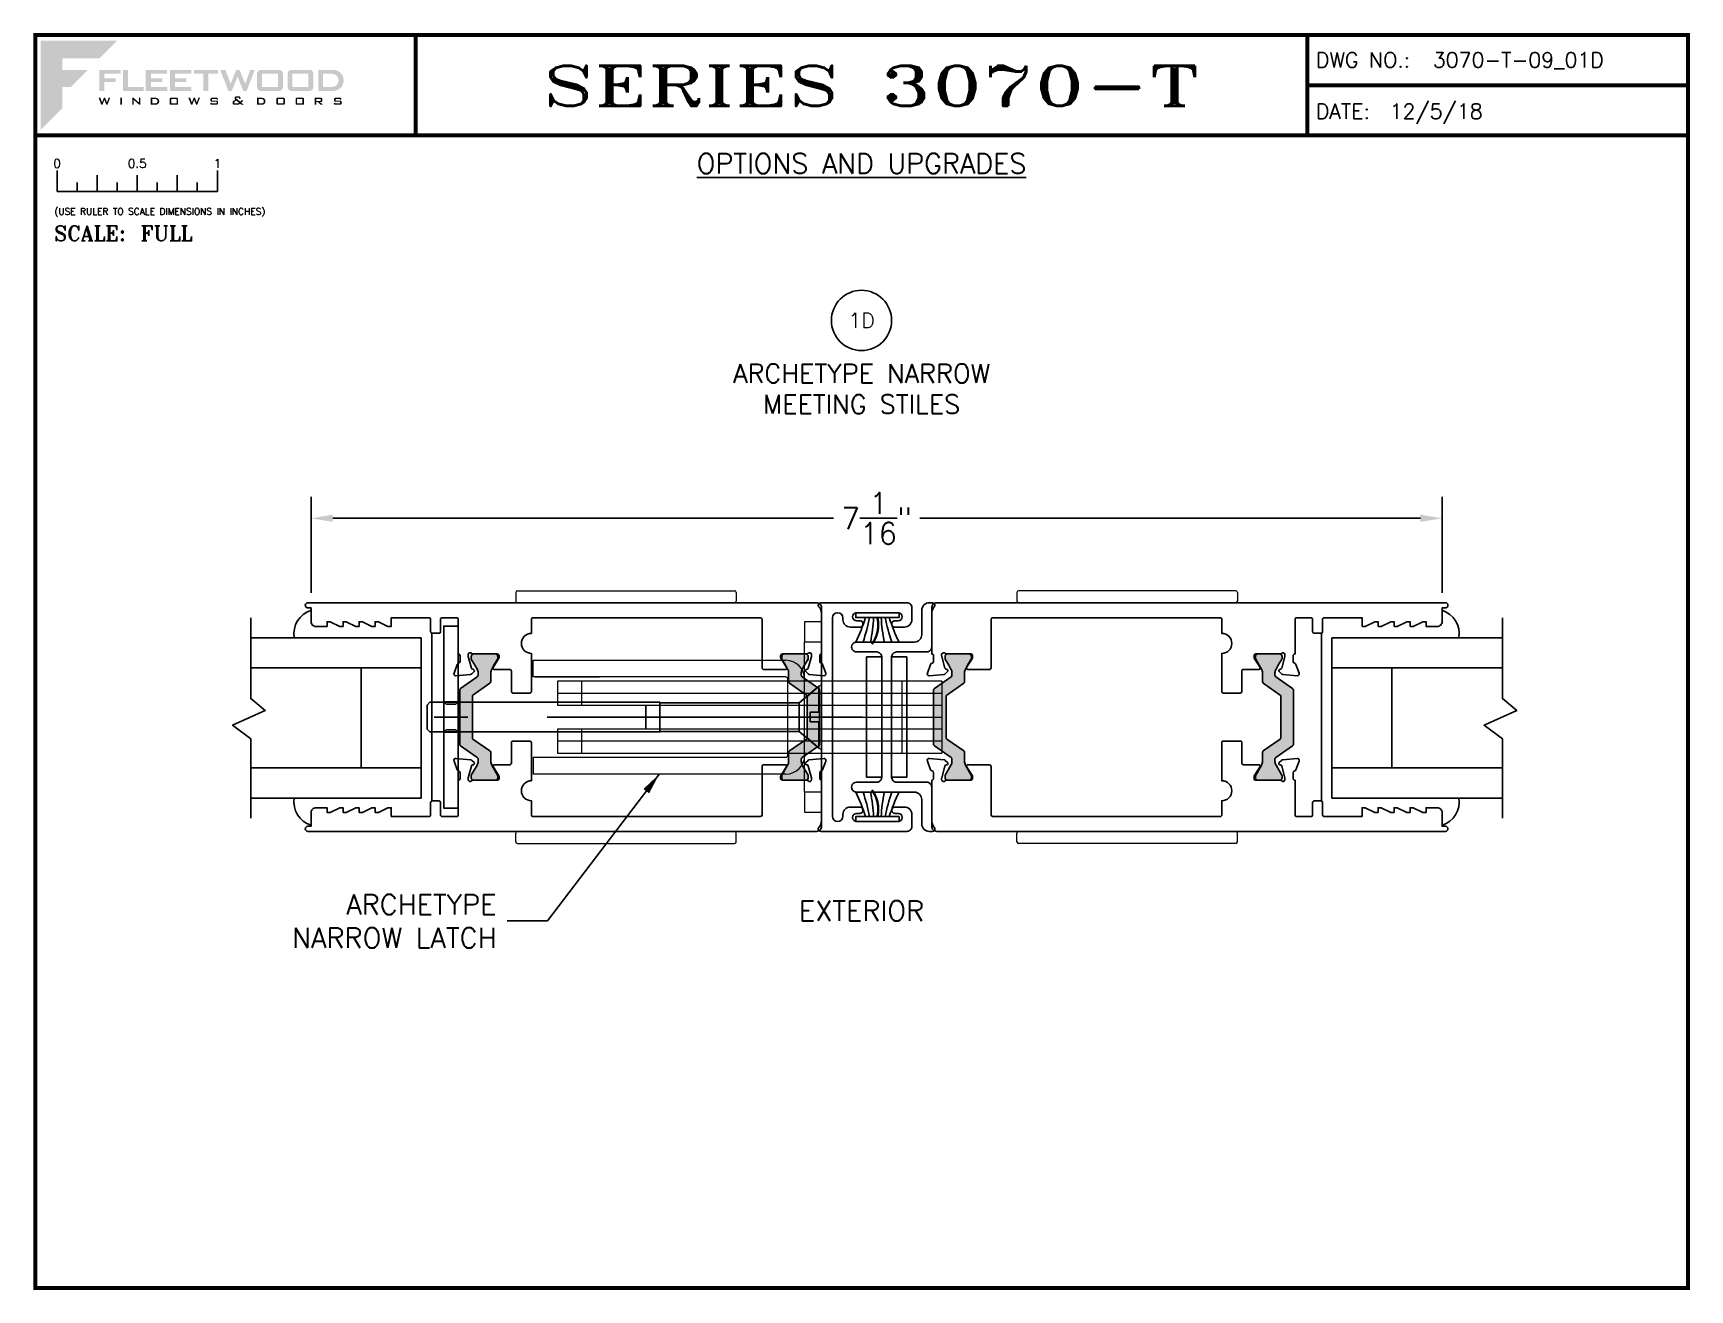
# Paper-space layout 'DETAIL 1D' of a CAD drawing. Extents: x 0.1 to 10.5, y 0.1 to 7.9.
# The model-space entities are those that its viewports show. They can reach past a viewport. Long polylines and large blocks are cut down to what shows.
import ezdxf
from ezdxf.enums import TextEntityAlignment as Align

# ---------------------------------------------------------------- set-up
doc = ezdxf.new("R2010")
doc.units = 0
doc.header["$LTSCALE"] = 0.25
doc.header["$MEASUREMENT"] = 0
doc.layers.get('0').update_dxf_attribs({"linetype": 'CONTINUOUS'})
doc.layers.get('DEFPOINTS').update_dxf_attribs({"color": 1, "linetype": 'CONTINUOUS'})
for name, color, linetype in [('DIM', 7, 'CONTINUOUS'), ('GLASS-VINYL', 7, 'CONTINUOUS'), ('Hardware', 7, 'CONTINUOUS'), ('SEAL', 7, 'CONTINUOUS'), ('TEXT', 7, 'CONTINUOUS'), ('TITLE-BLOCK', 7, 'CONTINUOUS'), ('TRACK', 7, 'CONTINUOUS'), ('VENT', 5, 'CONTINUOUS')]:
    doc.layers.add(name, color=color, linetype=linetype)
doc.layers.add('VP', color=40, linetype='CONTINUOUS', plot=False)
doc.layers.get('VP').off()
doc.styles.add('ROMANS', font='romans')
doc.styles.add('ROMANT', font='romant')
doc.styles.add('SIMPLEX-094', font='simplex.shx', dxfattribs={"height": 0.094})
doc.styles.get("Standard").update_dxf_attribs({"font": 'simplex.shx'})
doc.dimstyles.new('FULL SCALE', dxfattribs={"dimscale": 0.75, "dimtxt": 0.18, "dimasz": 0.18, "dimexe": 0.18, "dimexo": 0.125, "dimgap": 0.09, "dimtad": 0, "dimtih": 1, "dimtoh": 1, "dimdec": 4, "dimzin": 0, "dimdsep": 46, "dimlunit": 4, "dimtxsty": 'Standard', "dimcen": 0.09, "dimadec": 0, "dimazin": 0, "dimtfac": 1, "dimtdec": 4, "dimtofl": 0, "dimtmove": 0, "dimatfit": 3, "dimfxl": 0, "dimtolj": 1, "dimtzin": 0, "dimarcsym": 0})
doc.dimstyles.new('THREE-QUARTER SCALE', dxfattribs={"dimscale": 0.75, "dimtxt": 0.18, "dimasz": 0.18, "dimexe": 0.18, "dimexo": 0.125, "dimgap": 0.09, "dimtad": 0, "dimtih": 1, "dimtoh": 1, "dimdec": 4, "dimlfac": 1.333, "dimzin": 0, "dimdsep": 46, "dimlunit": 5, "dimtxsty": 'Standard', "dimcen": 0.09, "dimadec": 0, "dimazin": 0, "dimtfac": 1, "dimtdec": 4, "dimtofl": 0, "dimtmove": 0, "dimatfit": 3, "dimfxl": 0, "dimtolj": 1, "dimtzin": 0, "dimarcsym": 0})

# ---------------------------------------------------------------- blocks, each defined once
blk = doc.blocks.new('*D65')
at = {"layer": 'DEFPOINTS', "color": 0}
for p in [(8.936, 4.893), (1.879, 4.334), (8.936, 4.334)]:
    blk.add_point(p, dxfattribs=at)
at = {"layer": 'TRACK', "color": 0, "lineweight": -2}
for p, q in [((1.879, 4.428), (1.879, 5.028)), ((8.936, 4.428), (8.936, 5.028)), ((2.014, 4.893), (5.138, 4.893)), ((8.801, 4.893), (5.678, 4.893))]:
    blk.add_line(p, q, dxfattribs=at)
at = {"layer": 'TRACK', "color": 0}
for points in [[(2.014, 4.916), (2.014, 4.871), (1.879, 4.893)], [(8.801, 4.916), (8.801, 4.871), (8.936, 4.893)]]:
    blk.add_solid(points, dxfattribs=at)
at = {"layer": 'TRACK', "color": 0, "insert": (5.408, 4.893), "char_height": 0.135, "attachment_point": 5}
blk.add_mtext('\\A1;7{\\H1.000000x;\\S1/16;}"', dxfattribs=at)
blk = doc.blocks.new('Fleetwood_Logo_6-10-15')
h = blk.add_hatch(color=154)
h.dxf.hatch_style = 1
h.paths.add_polyline_path([(0.2526, -0.0017), (0.0019, -0.0017), (0.0019, -0.2942), (0.0725, -0.2236), (0.0725, -0.1535), (0.1007, -0.1535), (0.1567, -0.0976), (0.0725, -0.0976), (0.0725, -0.0596), (0.1946, -0.0596)])
h = blk.add_hatch(color=251)
h.dxf.hatch_style = 1
h.paths.add_polyline_path([(0.2487, -0.1256), (0.2112, -0.1256), (0.2112, -0.1102), (0.2647, -0.1102), (0.2647, -0.0976), (0.1946, -0.0976), (0.1946, -0.1667), (0.2112, -0.1667), (0.2112, -0.1377), (0.2487, -0.1377)])
h = blk.add_hatch(color=251)
h.dxf.hatch_style = 1
h.paths.add_polyline_path([(0.2886, -0.0976), (0.272, -0.0976), (0.272, -0.1667), (0.3401, -0.1667), (0.3401, -0.1535), (0.2886, -0.1535)])
h = blk.add_hatch(color=251)
h.dxf.hatch_style = 1
h.paths.add_polyline_path([(0.4175, -0.0976), (0.3474, -0.0976), (0.3474, -0.1667), (0.4185, -0.1667), (0.4185, -0.1534), (0.364, -0.1534), (0.364, -0.1377), (0.4015, -0.1377), (0.4015, -0.1256), (0.364, -0.1256), (0.364, -0.1102), (0.4175, -0.1102)])
h = blk.add_hatch(color=251)
h.dxf.hatch_style = 1
h.paths.add_polyline_path([(0.4965, -0.0976), (0.4264, -0.0976), (0.4264, -0.1667), (0.4975, -0.1667), (0.4975, -0.1534), (0.443, -0.1534), (0.443, -0.1377), (0.4804, -0.1377), (0.4804, -0.1256), (0.443, -0.1256), (0.443, -0.1102), (0.4965, -0.1102)])
h = blk.add_hatch(color=251)
h.dxf.hatch_style = 1
h.paths.add_polyline_path([(0.5842, -0.0976), (0.5054, -0.0976), (0.5054, -0.1102), (0.5365, -0.1102), (0.5365, -0.1667), (0.5531, -0.1667), (0.5531, -0.1102), (0.5842, -0.1102)])
h = blk.add_hatch(color=251)
h.dxf.hatch_style = 1
h.paths.add_polyline_path([(0.6089, -0.0976), (0.5921, -0.0976), (0.6188, -0.1667), (0.63, -0.1667), (0.6489, -0.1192), (0.6679, -0.1667), (0.6789, -0.1667), (0.7056, -0.0976), (0.6908, -0.0976), (0.6742, -0.1433), (0.6558, -0.0976), (0.6446, -0.0976), (0.6261, -0.1433)])
h = blk.add_hatch(color=251)
h.dxf.hatch_style = 1
h.paths.add_polyline_path([(0.7853, -0.0976), (0.726, -0.0976, 0.414214), (0.7133, -0.1102), (0.7133, -0.154, 0.414214), (0.726, -0.1667), (0.7853, -0.1667, 0.414214), (0.798, -0.154), (0.798, -0.1102, 0.414214)])
h.paths.add_polyline_path([(0.7819, -0.1102), (0.7819, -0.154), (0.7294, -0.154), (0.7294, -0.1102)], flags=16)
h = blk.add_hatch(color=251)
h.dxf.hatch_style = 1
h.paths.add_polyline_path([(0.8856, -0.0976), (0.8262, -0.0976, 0.414214), (0.8136, -0.1102), (0.8136, -0.154, 0.414214), (0.8262, -0.1667), (0.8856, -0.1667, 0.414214), (0.8982, -0.154), (0.8982, -0.1102, 0.414214)])
h.paths.add_polyline_path([(0.8822, -0.1102), (0.8822, -0.154), (0.8296, -0.154), (0.8296, -0.1102)], flags=16)
h = blk.add_hatch(color=251)
h.dxf.hatch_style = 1
h.paths.add_polyline_path([(0.9632, -0.0976), (0.914, -0.0976), (0.914, -0.1667), (0.9632, -0.1667, 1)])
h.paths.add_polyline_path([(0.9301, -0.1102), (0.9593, -0.1102, -1), (0.9593, -0.154), (0.9301, -0.154)], flags=16)
h = blk.add_hatch(color=7)
h.dxf.hatch_style = 1
h.paths.add_polyline_path([(0.2301, -0.1891), (0.2251, -0.1891), (0.2196, -0.2043), (0.2134, -0.1891), (0.2097, -0.1891), (0.2035, -0.2043), (0.1978, -0.1891), (0.1922, -0.1891), (0.2011, -0.2121), (0.2048, -0.2121), (0.2112, -0.1963), (0.2175, -0.2121), (0.2212, -0.2121)])
h = blk.add_hatch(color=7)
h.dxf.hatch_style = 1
h.paths.add_polyline_path([(0.2691, -0.1891), (0.2637, -0.1891), (0.2637, -0.2118), (0.2637, -0.2121), (0.2691, -0.2121)])
h = blk.add_hatch(color=7)
h.dxf.hatch_style = 1
h.paths.add_polyline_path([(0.3077, -0.1964), (0.3259, -0.2121), (0.3298, -0.2121), (0.3298, -0.1891), (0.325, -0.1891), (0.325, -0.2047), (0.3067, -0.1891), (0.3029, -0.1891), (0.3029, -0.2121), (0.3077, -0.2121)])
h = blk.add_hatch(color=7)
h.dxf.hatch_style = 1
h.paths.add_polyline_path([(0.3801, -0.1891), (0.3637, -0.1891), (0.3637, -0.2121), (0.3801, -0.2121, 1)])
h.paths.add_polyline_path([(0.3691, -0.2079), (0.3691, -0.1933), (0.3788, -0.1933, -1), (0.3788, -0.2079)], flags=16)
h = blk.add_hatch(color=7)
h.dxf.hatch_style = 1
h.paths.add_polyline_path([(0.4537, -0.2079), (0.4537, -0.1933, 0.414214), (0.4495, -0.1891), (0.4297, -0.1891, 0.414214), (0.4255, -0.1933), (0.4255, -0.2079, 0.414214), (0.4297, -0.2121), (0.4495, -0.2121, 0.414214)])
h.paths.add_polyline_path([(0.4308, -0.2079), (0.4308, -0.1933), (0.4484, -0.1933), (0.4484, -0.2079)], flags=16)
h = blk.add_hatch(color=7)
h.dxf.hatch_style = 1
h.paths.add_polyline_path([(0.5253, -0.1891), (0.5203, -0.1891), (0.5148, -0.2043), (0.5087, -0.1891), (0.5049, -0.1891), (0.4988, -0.2043), (0.493, -0.1891), (0.4874, -0.1891), (0.4963, -0.2121), (0.5001, -0.2121), (0.5064, -0.1963), (0.5127, -0.2121), (0.5164, -0.2121)])
h = blk.add_hatch(color=7)
h.dxf.hatch_style = 1
h.paths.add_polyline_path([(0.5801, -0.1891), (0.5643, -0.1891, 0.414214), (0.56, -0.1933), (0.56, -0.1981, 0.414214), (0.5643, -0.2024), (0.58, -0.2024), (0.58, -0.2078), (0.5637, -0.2078), (0.5637, -0.2052), (0.5591, -0.2062), (0.5591, -0.2078, 0.414214), (0.5634, -0.2121), (0.5805, -0.2121, 0.414214), (0.5848, -0.2078), (0.5848, -0.2024, 0.414214), (0.5805, -0.1982), (0.5648, -0.1982), (0.5648, -0.193), (0.5798, -0.193), (0.5798, -0.1958), (0.5843, -0.1948), (0.5843, -0.1933, 0.414214)])
h = blk.add_hatch(color=7)
h.dxf.hatch_style = 1
h.paths.add_polyline_path([(0.645, -0.1913, -0.222262), (0.6447, -0.1906), (0.6447, -0.1892), (0.6535, -0.1892), (0.6535, -0.193), (0.6587, -0.1918), (0.6587, -0.189, 0.414214), (0.6544, -0.1847), (0.6437, -0.1847, 0.414214), (0.6394, -0.189), (0.6394, -0.1922, 0.222262), (0.6407, -0.1948), (0.6415, -0.1955), (0.6345, -0.1998, 0.260684), (0.6329, -0.2027), (0.6329, -0.2078, 0.414214), (0.6372, -0.2121), (0.6514, -0.2121, 0.17577), (0.6536, -0.2113), (0.657, -0.2085), (0.6614, -0.2121), (0.6699, -0.2121), (0.6613, -0.2049), (0.6676, -0.1997), (0.6637, -0.1964), (0.6574, -0.2017)])
h.paths.add_polyline_path([(0.6532, -0.2052), (0.6509, -0.2072, -0.17577), (0.6502, -0.2074), (0.6382, -0.2074), (0.6382, -0.2033, -0.260684), (0.6387, -0.2025), (0.6451, -0.1985)], flags=16)
h = blk.add_hatch(color=7)
h.dxf.hatch_style = 1
h.paths.add_polyline_path([(0.7294, -0.1891), (0.713, -0.1891), (0.713, -0.2121), (0.7294, -0.2121, 1)])
h.paths.add_polyline_path([(0.7184, -0.2079), (0.7184, -0.1933), (0.7281, -0.1933, -1), (0.7281, -0.2079)], flags=16)
h = blk.add_hatch(color=7)
h.dxf.hatch_style = 1
h.paths.add_polyline_path([(0.8045, -0.2079), (0.8045, -0.1933, 0.414214), (0.8003, -0.1891), (0.7805, -0.1891, 0.414214), (0.7763, -0.1933), (0.7763, -0.2079, 0.414214), (0.7805, -0.2121), (0.8003, -0.2121, 0.414214)])
h.paths.add_polyline_path([(0.7816, -0.2079), (0.7816, -0.1933), (0.7992, -0.1933), (0.7992, -0.2079)], flags=16)
h = blk.add_hatch(color=7)
h.dxf.hatch_style = 1
h.paths.add_polyline_path([(0.8678, -0.2079), (0.8678, -0.1933, 0.414214), (0.8636, -0.1891), (0.8438, -0.1891, 0.414214), (0.8396, -0.1933), (0.8396, -0.2079, 0.414214), (0.8438, -0.2121), (0.8636, -0.2121, 0.414214)])
h.paths.add_polyline_path([(0.8449, -0.2079), (0.8449, -0.1933), (0.8624, -0.1933), (0.8624, -0.2079)], flags=16)
h = blk.add_hatch(color=7)
h.dxf.hatch_style = 1
h.paths.add_polyline_path([(0.9277, -0.1993), (0.9277, -0.1933, 0.414214), (0.9235, -0.1891), (0.9028, -0.1891), (0.9028, -0.2121), (0.9082, -0.2121), (0.9082, -0.2035), (0.9131, -0.2035), (0.9224, -0.2121), (0.9303, -0.2121), (0.9197, -0.2035), (0.9235, -0.2035, 0.414214)])
h.paths.add_polyline_path([(0.9082, -0.1993), (0.9082, -0.1933), (0.9214, -0.1933, -0.414214), (0.9224, -0.1943), (0.9224, -0.1983, -0.414214), (0.9214, -0.1993)], flags=16)
h = blk.add_hatch(color=7)
h.dxf.hatch_style = 1
h.paths.add_polyline_path([(0.9867, -0.1982), (0.971, -0.1982), (0.971, -0.193), (0.9859, -0.193), (0.9859, -0.1958), (0.9905, -0.1948), (0.9905, -0.1933, 0.414214), (0.9863, -0.1891), (0.9705, -0.1891, 0.414214), (0.9662, -0.1933), (0.9662, -0.1981, 0.414214), (0.9705, -0.2024), (0.9862, -0.2024), (0.9862, -0.2078), (0.9699, -0.2078), (0.9699, -0.2052), (0.9653, -0.2062), (0.9653, -0.2078, 0.414214), (0.9696, -0.2121), (0.9867, -0.2121, 0.414214), (0.991, -0.2078), (0.991, -0.2024, 0.414214)])
blk = doc.blocks.new('A-SIZE_L')
for p, q in [((8.095, 7.907), (8.095, 7.282)), ((8.095, 7.594), (10.47, 7.594)), ((0.157, 7.282), (10.47, 7.282))]:
    blk.add_line(p, q)
at = {"const_width": 0.025}
for points in [[(0.157, 7.907), (10.47, 7.907), (10.47, 0.093), (0.157, 0.093), (0.157, 7.907)], [(2.532, 7.907), (2.532, 7.282)], [(8.095, 7.907), (8.095, 7.282)], [(8.095, 7.594), (10.47, 7.594)], [(0.157, 7.282), (10.47, 7.282)]]:
    blk.add_lwpolyline(points, dxfattribs=at)
at = {"xscale": 1.898091133004928, "yscale": 1.898091133004928, "zscale": 1.898091133004928}
blk.add_blockref('Fleetwood_Logo_6-10-15', (0.188, 7.875), dxfattribs=at)
for s, style, p in [('DWG NO.:', 'SIMPLEX-094', (8.149, 7.705)), ('DATE:', 'SIMPLEX-094', (8.148, 7.385)), ('SCALE:', 'ROMANT', (0.276, 6.623))]:
    blk.add_text(s, height=0.094, dxfattribs=dict(style=style)).set_placement(p)
for tag, p, style in [('DWG_NO', (8.878, 7.705), 'SIMPLEX-094'), ('DATE', (8.609, 7.385), 'SIMPLEX-094'), ('SCALE', (0.814, 6.623), 'ROMANT')]:
    blk.add_attdef(tag, p, '', height=0.094, dxfattribs=dict(style=style))
for tag, height, style, width, p, p2 in [('DWG_NO', 0.094, 'SIMPLEX-094', 2.60233, (8.876, 7.704), (10.367, 7.704)), ('PRODUCT', 0.25, 'ROMANT', 2.260212, (3.282, 7.465), (7.345, 7.465))]:
    blk.add_attdef(tag, text='', height=height, dxfattribs=dict(style=style, width=width)).set_placement(p, p2, align=Align.FIT)
blk = doc.blocks.new('sectball')
blk.add_circle((0, 0), 0.125)
blk.add_attdef('NO', text='', height=0.062).set_placement((0, 0), align=Align.MIDDLE_CENTER)
for tag, p in [('LINE1', (0, -0.2588)), ('LINE2', (0, -0.3864)), ('LINE3', (0, -0.5214))]:
    blk.add_attdef(tag, text='', height=0.078).set_placement(p, align=Align.CENTER)
blk = doc.blocks.new('Full')
for p, q in [((0.137, -0.219), (0.137, -0.35)), ((0.262, -0.294), (0.262, -0.35)), ((0.387, -0.249), (0.387, -0.35)), ((0.512, -0.294), (0.512, -0.35)), ((0.637, -0.249), (0.637, -0.35)), ((0.762, -0.294), (0.762, -0.35)), ((0.887, -0.249), (0.887, -0.35)), ((1.012, -0.294), (1.012, -0.35)), ((1.137, -0.219), (1.137, -0.35)), ((0.137, -0.35), (1.137, -0.35))]:
    blk.add_line(p, q)
for s, p in [('0', (0.137, -0.219)), ('0.5', (0.637, -0.219)), ('1', (1.137, -0.219))]:
    blk.add_text(s, height=0.055).set_placement(p, align=Align.BOTTOM_CENTER)
at = {"style": 'ROMANS'}
blk.add_text('(USE RULER TO SCALE DIMENSIONS IN INCHES)', height=0.04115, dxfattribs=at).set_placement((0.12, -0.495))
blk = doc.blocks.new('*U109')
for centre, radius, start, end in [((-0.303, 1.135), 1.112, 287.4409, 295.9325), ((-0.19, 1.188), 1.16, 280.9256, 288.7507), ((-0.031, 1.124), 1.102, 273.1709, 281.1969), ((-0.031, -1.124), 1.102, 78.8031, 86.8291), ((-0.19, -1.188), 1.16, 71.2493, 79.0744), ((-0.303, -1.135), 1.112, 64.0675, 72.5591)]:
    blk.add_arc(centre, radius, start, end)
at = {"layer": 'SEAL'}
blk.add_lwpolyline([(0, -0.135), (0, 0.135), (0.03, 0.135), (0.03, -0.135)], close=True, dxfattribs=at)
at = {"layer": 'SEAL', "const_width": 0.015}
blk.add_lwpolyline([(0.03, 0, 0.219791), (0.196, 0.034)], format="xyb", dxfattribs=at)
at = {"flags": 9}
for tag, p in [('MANUFACTURER_PART_#', (0, -0.199)), ('FLEETWOOD_PART_#', (-0.001, -0.249))]:
    blk.add_attdef(tag, p, '', height=0.0312, dxfattribs=at)
blk = doc.blocks.new('Yoke Strike Plate')
for points in [[(-0.094, -0.375), (-0.094, 0.375), (0, 0.375), (0, -0.375)], [(0.062, -0.375), (0.062, 0.375), (0.156, 0.375), (0.156, -0.375)]]:
    blk.add_lwpolyline(points, close=True)
blk = doc.blocks.new('3070CR-Archetype-Narrow-Latch_Meeting-Stiles')
h = blk.add_hatch(color=7)
h.dxf.hatch_style = 1
h.paths.add_polyline_path([(-2.601, 0.17, -0.244698), (-2.596, 0.179), (-2.492, 0.252, 0.244698), (-2.486, 0.262), (-2.486, 0.276, 0.131652), (-2.493, 0.299), (-2.506, 0.323), (-2.529, 0.362, -0.131652), (-2.53, 0.366), (-2.53, 0.378, -0.414214), (-2.514, 0.394), (-2.38, 0.394, -0.414214), (-2.364, 0.378), (-2.364, 0.366, -0.131652), (-2.366, 0.362), (-2.388, 0.323), (-2.401, 0.299, 0.131652), (-2.408, 0.276), (-2.408, 0.221, -0.244698), (-2.413, 0.211), (-2.519, 0.137, 0.244698), (-2.522, 0.131), (-2.522, -0.131, 0.244698), (-2.519, -0.137), (-2.413, -0.211, -0.244698), (-2.408, -0.221), (-2.408, -0.276, 0.131652), (-2.401, -0.299), (-2.366, -0.362, -0.131652), (-2.364, -0.366), (-2.364, -0.378, -0.414214), (-2.38, -0.394), (-2.514, -0.394, -0.414214), (-2.53, -0.378), (-2.53, -0.366, -0.131652), (-2.529, -0.362), (-2.493, -0.299, 0.131652), (-2.486, -0.276), (-2.486, -0.262, 0.13774), (-2.488, -0.256, 0.103471), (-2.492, -0.252), (-2.596, -0.179, -0.244698), (-2.601, -0.17)])
h = blk.add_hatch(color=7)
h.dxf.hatch_style = 1
h.paths.add_polyline_path([(-0.434, 0.131, 0.244698), (-0.438, 0.137), (-0.544, 0.211, -0.244698), (-0.549, 0.221), (-0.549, 0.276, 0.131652), (-0.555, 0.299), (-0.568, 0.323), (-0.591, 0.362, -0.131652), (-0.592, 0.366), (-0.592, 0.378, -0.414214), (-0.576, 0.394), (-0.442, 0.394, -0.414214), (-0.427, 0.378), (-0.427, 0.366, -0.131652), (-0.428, 0.362), (-0.45, 0.323), (-0.464, 0.299, 0.131652), (-0.47, 0.276), (-0.47, 0.262, 0.244698), (-0.465, 0.252), (-0.361, 0.179, -0.244698), (-0.356, 0.17), (-0.356, -0.17, -0.244698), (-0.361, -0.179), (-0.465, -0.252, 0.103471), (-0.468, -0.256, 0.13774), (-0.47, -0.262), (-0.47, -0.276, 0.131652), (-0.464, -0.299), (-0.428, -0.362, -0.131652), (-0.427, -0.366), (-0.427, -0.378, -0.414214), (-0.442, -0.394), (-0.576, -0.394, -0.414214), (-0.592, -0.378), (-0.592, -0.366, -0.137872), (-0.591, -0.361), (-0.591, -0.361), (-0.555, -0.299, 0.131652), (-0.549, -0.276), (-0.549, -0.221, -0.244698), (-0.544, -0.211), (-0.438, -0.137, 0.244698), (-0.434, -0.131)])
h = blk.add_hatch(color=7)
h.dxf.hatch_style = 1
h.paths.add_polyline_path([(0.434, 0.131, -0.244698), (0.438, 0.137), (0.544, 0.211, 0.244698), (0.549, 0.221), (0.549, 0.276, -0.131652), (0.555, 0.299), (0.568, 0.323), (0.591, 0.362, 0.131652), (0.592, 0.366), (0.592, 0.378, 0.414214), (0.576, 0.394), (0.442, 0.394, 0.414214), (0.427, 0.378), (0.427, 0.366, 0.131652), (0.428, 0.362), (0.45, 0.323), (0.464, 0.299, -0.131652), (0.47, 0.276), (0.47, 0.262, -0.244698), (0.465, 0.252), (0.361, 0.179, 0.244698), (0.356, 0.17), (0.356, -0.17, 0.244698), (0.361, -0.179), (0.465, -0.252, -0.103471), (0.468, -0.256, -0.13774), (0.47, -0.262), (0.47, -0.276, -0.131652), (0.464, -0.299), (0.428, -0.362, 0.131652), (0.427, -0.366), (0.427, -0.378, 0.414214), (0.442, -0.394), (0.576, -0.394, 0.414214), (0.592, -0.378), (0.592, -0.366, 0.137872), (0.591, -0.361), (0.591, -0.361), (0.555, -0.299, -0.131652), (0.549, -0.276), (0.549, -0.221, 0.244698), (0.544, -0.211), (0.438, -0.137, -0.244698), (0.434, -0.131)])
h = blk.add_hatch(color=7)
h.dxf.hatch_style = 1
h.paths.add_polyline_path([(2.601, 0.17, 0.244698), (2.596, 0.179), (2.492, 0.252, -0.244698), (2.486, 0.262), (2.486, 0.276, -0.131652), (2.493, 0.299), (2.506, 0.323), (2.529, 0.362, 0.131652), (2.53, 0.366), (2.53, 0.378, 0.414214), (2.514, 0.394), (2.38, 0.394, 0.414214), (2.364, 0.378), (2.364, 0.366, 0.131652), (2.366, 0.362), (2.388, 0.323), (2.401, 0.299, -0.131652), (2.408, 0.276), (2.408, 0.221, 0.244698), (2.413, 0.211), (2.519, 0.137, -0.244698), (2.522, 0.131), (2.522, -0.131, -0.244698), (2.519, -0.137), (2.413, -0.211, 0.244698), (2.408, -0.221), (2.408, -0.276, -0.131652), (2.401, -0.299), (2.366, -0.362, 0.131652), (2.364, -0.366), (2.364, -0.378, 0.414214), (2.38, -0.394), (2.514, -0.394, 0.414214), (2.53, -0.378), (2.53, -0.366, 0.131652), (2.529, -0.362), (2.493, -0.299, -0.131652), (2.486, -0.276), (2.486, -0.262, -0.13774), (2.488, -0.256, -0.103471), (2.492, -0.252), (2.596, -0.179, 0.244698), (2.601, -0.17)])
at = {"color": 7, "linetype": 'Continuous', "lineweight": 15}
for p, q in [((-2.251, 0.778), (-2.251, 0.723)), ((-2.241, 0.788), (-2.126, 0.788)), ((-2.126, 0.788), (-1.001, 0.788)), ((-1.001, 0.788), (-0.886, 0.788)), ((-0.876, 0.778), (-0.876, 0.723)), ((0.876, 0.778), (0.876, 0.723)), ((1.001, 0.788), (0.886, 0.788)), ((2.126, 0.788), (1.001, 0.788)), ((2.241, 0.788), (2.126, 0.788)), ((2.251, 0.778), (2.251, 0.723)), ((-0.344, 0.594), (-0.449, 0.594)), ((-0.449, 0.594), (-0.449, 0.469)), ((-0.344, 0.469), (-0.344, 0.594)), ((-0.449, 0.469), (-0.344, 0.469)), ((-0.449, -0.469), (-0.449, 0.469)), ((-0.344, -0.469), (-0.344, 0.469)), ((-2.144, 0.25), (-2.144, 0.355)), ((-2.144, 0.355), (-0.567, 0.355)), ((-0.567, 0.25), (-2.144, 0.25)), ((-2.13, 0.25), (-1.73, 0.25)), ((-1.992, 0.225), (-1.992, 0.075)), ((0.408, 0.225), (-1.992, 0.225)), ((-1.842, 0.225), (-1.842, 0.075)), ((-0.554, -0.237), (-0.554, 0.236)), ((0.159, -0.225), (0.159, 0.225)), ((0.408, 0.225), (0.408, -0.225)), ((-1.992, 0.15), (0.408, 0.15)), ((-1.992, 0.075), (0.408, 0.075)), ((-1.992, -0.075), (-1.992, -0.225)), ((0.408, -0.075), (-1.992, -0.075)), ((-1.842, -0.075), (-1.842, -0.225)), ((-1.44, 0), (0.408, 0)), ((0.408, -0.15), (-1.992, -0.15)), ((-2.144, -0.25), (-0.567, -0.25)), ((-2.144, -0.25), (-2.144, -0.355)), ((-2.13, -0.25), (-1.73, -0.25)), ((-1.992, -0.225), (0.408, -0.225)), ((-0.567, -0.355), (-2.144, -0.355)), ((-0.344, -0.469), (-0.449, -0.469)), ((-0.449, -0.469), (-0.449, -0.594)), ((-0.344, -0.594), (-0.344, -0.469)), ((-0.449, -0.594), (-0.344, -0.594)), ((-2.251, -0.778), (-2.251, -0.723)), ((-0.876, -0.778), (-0.876, -0.723)), ((0.876, -0.778), (0.876, -0.723)), ((2.251, -0.778), (2.251, -0.723)), ((-2.241, -0.788), (-2.126, -0.788)), ((-2.126, -0.788), (-1.001, -0.788)), ((-1.001, -0.788), (-0.886, -0.788)), ((1.001, -0.788), (0.886, -0.788)), ((2.126, -0.788), (1.001, -0.788)), ((2.241, -0.788), (2.126, -0.788))]:
    blk.add_line(p, q, dxfattribs=at)
at = {"color": 7}
for p, q in [((-0.483, 0.089), (-0.361, 0.192)), ((-0.361, 0.192), (-0.361, 0.03)), ((-1.44, 0.075), (-1.44, -0.075)), ((-0.483, 0.089), (-1.352, 0.089)), ((-0.483, -0.089), (-0.483, 0.089)), ((-0.414, -0.03), (-0.414, 0.03)), ((-0.361, 0.03), (-0.414, 0.03)), ((-0.089, 0), (-2.055, 0)), ((-0.483, -0.089), (-1.352, -0.089)), ((-0.483, -0.089), (-0.361, -0.193)), ((-0.361, -0.03), (-0.414, -0.03)), ((-0.361, -0.193), (-0.361, -0.03))]:
    blk.add_line(p, q, dxfattribs=at)
at = {"color": 7, "ltscale": 0.5}
for p, q in [((-0.436, 0.125), (-0.344, 0.205)), ((-2.611, 0.095), (-2.701, 0.095)), ((-2.686, 0.08), (-2.701, 0.095)), ((-2.686, 0.08), (-2.626, 0.08)), ((-2.626, 0.08), (-2.611, 0.095)), ((-2.701, -0.095), (-2.686, -0.08)), ((-2.611, -0.095), (-2.701, -0.095)), ((-2.626, -0.08), (-2.686, -0.08)), ((-2.611, -0.095), (-2.626, -0.08)), ((-0.344, -0.206), (-0.436, -0.125))]:
    blk.add_line(p, q, dxfattribs=at)
at = {"color": 7, "ltscale": 0.3}
blk.add_line((-2.551, 0), (-2.761, 0), dxfattribs=at)
at = {"color": 5}
blk.add_lwpolyline([(-0.125, 0.651), (0.135, 0.651, -1), (0.135, 0.601), (0.115, 0.601, 1.000009), (0.115, 0.561), (0.174, 0.561, 0.414214), (0.22, 0.607), (0.22, 0.682, 0.414214), (0.189, 0.713), (-0.349, 0.713, 0.650938), (-0.36, 0.688, -0.186452), (-0.344, 0.646), (-0.344, 0), (-0.344, -0.646, -0.186452), (-0.36, -0.688, 0.650938), (-0.349, -0.713), (0.189, -0.713, 0.414214), (0.22, -0.682), (0.22, -0.607, 0.414214), (0.174, -0.561), (0.115, -0.561, 1.000009), (0.115, -0.601), (0.135, -0.601, -1), (0.135, -0.651), (-0.125, -0.651, -1), (-0.125, -0.601), (-0.105, -0.601, 1.000009), (-0.105, -0.561), (-0.164, -0.561, 0.414214), (-0.21, -0.607), (-0.21, -0.618, -1), (-0.276, -0.618), (-0.276, 0.618, -1), (-0.21, 0.618), (-0.21, 0.607, 0.414214), (-0.164, 0.561), (-0.105, 0.561, 1.000009), (-0.105, 0.601), (-0.125, 0.601, -1), (-0.125, 0.651)], format="xyb", dxfattribs=at)
blk.add_lwpolyline([(-0.125, -0.468), (0.236, -0.468, -0.414214), (0.282, -0.514), (0.282, -0.667, 0.414214), (0.328, -0.713), (0.349, -0.713, 0.650938), (0.36, -0.688, -0.186452), (0.344, -0.646), (0.344, -0.437, 0.414214), (0.313, -0.406), (0.125, -0.406, -0.414214), (0.094, -0.375), (0.094, 0.375, -0.414214), (0.125, 0.406), (0.313, 0.406, 0.414214), (0.344, 0.437), (0.344, 0.646, -0.186452), (0.36, 0.688, 0.650938), (0.349, 0.713), (0.328, 0.713, 0.414214), (0.282, 0.667), (0.282, 0.514, -0.414214), (0.236, 0.468), (-0.125, 0.468, 1.000007), (-0.125, 0.406), (0.001, 0.406, -0.414214), (0.032, 0.375), (0.032, -0.375, -0.414214), (0.001, -0.406), (-0.125, -0.406, 1.000007)], format="xyb", close=True, dxfattribs=at)
at = {"color": 7}
for points in [[(-2.611, 0.568), (-2.701, 0.568), (-2.701, -0.568), (-2.611, -0.568)], [(-2.788, -0.093), (-1.352, -0.093), (-1.352, 0.093), (-2.788, 0.093), (-2.805, 0.075), (-2.805, -0.075)]]:
    blk.add_lwpolyline(points, close=True, dxfattribs=at)
at = {"color": 7, "lineweight": 30}
for points in [[(-2.522, 0.131), (-2.522, -0.131, 0.244698), (-2.519, -0.137), (-2.413, -0.211, -0.244698), (-2.408, -0.221), (-2.408, -0.276, 0.131652), (-2.401, -0.299), (-2.366, -0.362, -0.131652), (-2.364, -0.366), (-2.364, -0.378, -0.414214), (-2.38, -0.394), (-2.514, -0.394, -0.414214), (-2.53, -0.378), (-2.53, -0.366, -0.131652), (-2.529, -0.362), (-2.493, -0.299, 0.131652), (-2.486, -0.276), (-2.486, -0.262, 0.13774), (-2.488, -0.256, 0.103471), (-2.492, -0.252), (-2.596, -0.179, -0.244698), (-2.601, -0.17), (-2.601, 0.17, -0.244698), (-2.596, 0.179), (-2.492, 0.252, 0.244698), (-2.486, 0.262), (-2.486, 0.276, 0.131652), (-2.493, 0.299), (-2.506, 0.323), (-2.529, 0.362, -0.131652), (-2.53, 0.366), (-2.53, 0.378, -0.414214), (-2.514, 0.394), (-2.38, 0.394, -0.414214), (-2.364, 0.378), (-2.364, 0.366, -0.131652), (-2.366, 0.362), (-2.388, 0.323), (-2.401, 0.299, 0.131652), (-2.408, 0.276), (-2.408, 0.221, -0.244698), (-2.413, 0.211), (-2.519, 0.137, 0.244698)], [(-0.434, 0.131), (-0.434, -0.131, -0.244698), (-0.438, -0.137), (-0.544, -0.211, 0.244698), (-0.549, -0.221), (-0.549, -0.276, -0.131652), (-0.555, -0.299), (-0.591, -0.362, 0.131652), (-0.592, -0.366), (-0.592, -0.378, 0.414214), (-0.576, -0.394), (-0.442, -0.394, 0.414214), (-0.427, -0.378), (-0.427, -0.366, 0.131652), (-0.428, -0.362), (-0.464, -0.299, -0.131652), (-0.47, -0.276), (-0.47, -0.262, -0.13774), (-0.468, -0.256, -0.103471), (-0.465, -0.252), (-0.361, -0.179, 0.244698), (-0.356, -0.17), (-0.356, 0.17, 0.244698), (-0.361, 0.179), (-0.465, 0.252, -0.244698), (-0.47, 0.262), (-0.47, 0.276, -0.131652), (-0.464, 0.299), (-0.45, 0.323), (-0.428, 0.362, 0.131652), (-0.427, 0.366), (-0.427, 0.378, 0.414214), (-0.442, 0.394), (-0.576, 0.394, 0.414214), (-0.592, 0.378), (-0.592, 0.366, 0.131652), (-0.591, 0.362), (-0.568, 0.323), (-0.555, 0.299, -0.131652), (-0.549, 0.276), (-0.549, 0.221, 0.244698), (-0.544, 0.211), (-0.438, 0.137, -0.244698)], [(0.434, 0.131), (0.434, -0.131, 0.244698), (0.438, -0.137), (0.544, -0.211, -0.244698), (0.549, -0.221), (0.549, -0.276, 0.131652), (0.555, -0.299), (0.591, -0.362, -0.131652), (0.592, -0.366), (0.592, -0.378, -0.414214), (0.576, -0.394), (0.442, -0.394, -0.414214), (0.427, -0.378), (0.427, -0.366, -0.131652), (0.428, -0.362), (0.464, -0.299, 0.131652), (0.47, -0.276), (0.47, -0.262, 0.13774), (0.468, -0.256, 0.103471), (0.465, -0.252), (0.361, -0.179, -0.244698), (0.356, -0.17), (0.356, 0.17, -0.244698), (0.361, 0.179), (0.465, 0.252, 0.244698), (0.47, 0.262), (0.47, 0.276, 0.131652), (0.464, 0.299), (0.45, 0.323), (0.428, 0.362, -0.131652), (0.427, 0.366), (0.427, 0.378, -0.414214), (0.442, 0.394), (0.576, 0.394, -0.414214), (0.592, 0.378), (0.592, 0.366, -0.131652), (0.591, 0.362), (0.568, 0.323), (0.555, 0.299, 0.131652), (0.549, 0.276), (0.549, 0.221, -0.244698), (0.544, 0.211), (0.438, 0.137, 0.244698)], [(2.522, 0.131), (2.522, -0.131, -0.244698), (2.519, -0.137), (2.413, -0.211, 0.244698), (2.408, -0.221), (2.408, -0.276, -0.131652), (2.401, -0.299), (2.366, -0.362, 0.131652), (2.364, -0.366), (2.364, -0.378, 0.414214), (2.38, -0.394), (2.514, -0.394, 0.414214), (2.53, -0.378), (2.53, -0.366, 0.131652), (2.529, -0.362), (2.493, -0.299, -0.131652), (2.486, -0.276), (2.486, -0.262, -0.13774), (2.488, -0.256, -0.103471), (2.492, -0.252), (2.596, -0.179, 0.244698), (2.601, -0.17), (2.601, 0.17, 0.244698), (2.596, 0.179), (2.492, 0.252, -0.244698), (2.486, 0.262), (2.486, 0.276, -0.131652), (2.493, 0.299), (2.506, 0.323), (2.529, 0.362, 0.131652), (2.53, 0.366), (2.53, 0.378, 0.414214), (2.514, 0.394), (2.38, 0.394, 0.414214), (2.364, 0.378), (2.364, 0.366, 0.131652), (2.366, 0.362), (2.388, 0.323), (2.401, 0.299, -0.131652), (2.408, 0.276), (2.408, 0.221, 0.244698), (2.413, 0.211), (2.519, 0.137, -0.244698)]]:
    blk.add_lwpolyline(points, format="xyb", close=True, dxfattribs=at)
at = {"color": 7, "linetype": 'Continuous', "lineweight": 15}
for centre, radius, start, end in [((-2.241, 0.778), 0.01, 90, 180), ((-0.886, 0.778), 0.01, 0, 90), ((0.886, 0.778), 0.01, 90, 180), ((2.241, 0.778), 0.01, 0, 90), ((-2.241, 0.723), 0.01, 180, 270), ((-0.886, 0.723), 0.01, 270, 0), ((0.886, 0.723), 0.01, 180, 270), ((2.241, 0.723), 0.01, 270, 0), ((-0.567, 0.236), 0.118, 360, 90), ((-0.567, 0.236), 0.0135, 360, 90), ((-0.567, -0.237), 0.119, 270, 360), ((-0.567, -0.237), 0.0135, 270, 360), ((-2.241, -0.723), 0.01, 90, 180), ((-0.886, -0.723), 0.01, 360, 90), ((0.886, -0.723), 0.01, 90, 180), ((2.241, -0.723), 0.01, 0, 90), ((-2.241, -0.778), 0.01, 180, 270), ((-0.886, -0.778), 0.01, 270, 360), ((0.886, -0.778), 0.01, 180, 270), ((2.241, -0.778), 0.01, 270, 0)]:
    blk.add_arc(centre, radius, start, end, dxfattribs=at)
at = {"layer": 'VENT'}
for points in [[(-2.653, 0.62), (-2.711, 0.62), (-2.621, 0.62, -0.414214), (-2.611, 0.61), (-2.611, 0.394, -0.414214), (-2.599, 0.382), (-2.599, 0.347, -0.359508), (-2.609, 0.336, 0.263725), (-2.617, 0.328), (-2.637, 0.274), (-2.637, 0.274, 0.548619), (-2.625, 0.258), (-2.534, 0.266, 0.176327), (-2.526, 0.27), (-2.512, 0.284, 0.57735), (-2.516, 0.297), (-2.52, 0.298, -0.267949), (-2.528, 0.306), (-2.548, 0.378, -0.065543), (-2.548, 0.381), (-2.548, 0.39, -0.6885), (-2.528, 0.398, 0.213422), (-2.519, 0.394), (-2.367, 0.394, -0.414214), (-2.355, 0.382), (-2.355, 0.374, -0.137872), (-2.357, 0.367), (-2.393, 0.309, 0.585524), (-2.386, 0.297), (-2.289, 0.297, -0.414214), (-2.279, 0.287), (-2.279, 0.16, 0.414214), (-2.269, 0.15), (-2.164, 0.15, 0.414214), (-2.154, 0.16), (-2.154, 0.397, -1), (-2.154, 0.522), (-2.154, 0.61, -0.414214), (-2.144, 0.62), (-0.724, 0.62, -0.406968), (-0.714, 0.609), (-0.714, 0.307, 0.414214), (-0.704, 0.297), (-0.568, 0.297, 0.585524), (-0.562, 0.309), (-0.598, 0.367, -0.137872), (-0.599, 0.374), (-0.599, 0.382, -0.414214), (-0.588, 0.394), (-0.435, 0.394, 0.213422), (-0.427, 0.398, -0.6885), (-0.406, 0.39), (-0.406, 0.381, -0.065543), (-0.407, 0.378), (-0.426, 0.306, -0.267949), (-0.434, 0.298), (-0.439, 0.297, 0.57735), (-0.442, 0.284), (-0.428, 0.27, 0.176327), (-0.421, 0.266), (-0.329, 0.258, 0.548619), (-0.317, 0.274), (-0.317, 0.274), (-0.337, 0.328, 0.263725), (-0.346, 0.336, -0.359508), (-0.355, 0.347), (-0.355, 0.382, -0.414214), (-0.344, 0.394), (-0.344, 0.681, 0.414214), (-0.375, 0.713), (-3.549, 0.713, 1), (-3.549, 0.681), (-3.529, 0.681), (-3.529, 0.596, 0.414214), (-3.498, 0.565), (-3.429, 0.565), (-3.429, 0.595), (-3.409, 0.595), (-3.349, 0.565), (-3.329, 0.565), (-3.329, 0.595), (-3.309, 0.595), (-3.249, 0.565), (-3.229, 0.565), (-3.229, 0.595), (-3.209, 0.595), (-3.149, 0.565), (-3.129, 0.565), (-3.129, 0.595), (-3.109, 0.595), (-3.049, 0.565), (-3.029, 0.565), (-3.029, 0.62), (-2.793, 0.62, -0.414214), (-2.783, 0.61), (-2.783, 0.533, 0.414214), (-2.773, 0.523), (-2.731, 0.523, 0.414214), (-2.721, 0.533), (-2.721, 0.61, -0.414214), (-2.711, 0.62)], [(2.653, 0.62), (2.711, 0.62), (2.621, 0.62, 0.414214), (2.611, 0.61), (2.611, 0.394, 0.414214), (2.599, 0.382), (2.599, 0.347, 0.359508), (2.609, 0.336, -0.263725), (2.617, 0.328), (2.637, 0.274), (2.637, 0.274, -0.548619), (2.625, 0.258), (2.534, 0.266, -0.176327), (2.526, 0.27), (2.512, 0.284, -0.57735), (2.516, 0.297), (2.52, 0.298, 0.267949), (2.528, 0.306), (2.548, 0.378, 0.065543), (2.548, 0.381), (2.548, 0.39, 0.6885), (2.528, 0.398, -0.213422), (2.519, 0.394), (2.367, 0.394, 0.414214), (2.355, 0.382), (2.355, 0.374, 0.137872), (2.357, 0.367), (2.393, 0.309, -0.585524), (2.386, 0.297), (2.289, 0.297, 0.414214), (2.279, 0.287), (2.279, 0.16, -0.414214), (2.269, 0.15), (2.164, 0.15, -0.414214), (2.154, 0.16), (2.154, 0.397, 1), (2.154, 0.522), (2.154, 0.61, 0.414214), (2.144, 0.62), (0.724, 0.62, 0.406968), (0.714, 0.609), (0.714, 0.307, -0.414214), (0.704, 0.297), (0.568, 0.297, -0.585524), (0.562, 0.309), (0.598, 0.367, 0.137872), (0.599, 0.374), (0.599, 0.382, 0.414214), (0.588, 0.394), (0.435, 0.394, -0.213422), (0.427, 0.398, 0.6885), (0.406, 0.39), (0.406, 0.381, 0.065543), (0.407, 0.378), (0.426, 0.306, 0.267949), (0.434, 0.298), (0.439, 0.297, -0.57735), (0.442, 0.284), (0.428, 0.27, -0.176327), (0.421, 0.266), (0.329, 0.258, -0.548619), (0.317, 0.274), (0.317, 0.274), (0.337, 0.328, -0.263725), (0.346, 0.336, 0.359508), (0.355, 0.347), (0.355, 0.382, 0.414214), (0.344, 0.394), (0.344, 0.681, -0.414214), (0.375, 0.713), (3.549, 0.713, -1), (3.549, 0.681), (3.529, 0.681), (3.529, 0.596, -0.414214), (3.498, 0.565), (3.429, 0.565), (3.429, 0.595), (3.409, 0.595), (3.349, 0.565), (3.329, 0.565), (3.329, 0.595), (3.309, 0.595), (3.249, 0.565), (3.229, 0.565), (3.229, 0.595), (3.209, 0.595), (3.149, 0.565), (3.129, 0.565), (3.129, 0.595), (3.109, 0.595), (3.049, 0.565), (3.029, 0.565), (3.029, 0.62), (2.793, 0.62, 0.414214), (2.783, 0.61), (2.783, 0.533, -0.414214), (2.773, 0.523), (2.731, 0.523, -0.414214), (2.721, 0.533), (2.721, 0.61, 0.414214), (2.711, 0.62)], [(-2.653, -0.62), (-2.711, -0.62), (-2.621, -0.62, 0.414214), (-2.611, -0.61), (-2.611, -0.394, 0.414214), (-2.599, -0.382), (-2.599, -0.347, 0.359508), (-2.609, -0.336, -0.263725), (-2.617, -0.328), (-2.637, -0.274), (-2.637, -0.274, -0.548619), (-2.625, -0.258), (-2.534, -0.266, -0.176327), (-2.526, -0.27), (-2.512, -0.284, -0.57735), (-2.516, -0.297), (-2.52, -0.298, 0.267949), (-2.528, -0.306), (-2.548, -0.378, 0.065543), (-2.548, -0.381), (-2.548, -0.39, 0.6885), (-2.528, -0.398, -0.213422), (-2.519, -0.394), (-2.367, -0.394, 0.414214), (-2.355, -0.382), (-2.355, -0.374, 0.137872), (-2.357, -0.367), (-2.393, -0.309, -0.585524), (-2.386, -0.297), (-2.289, -0.297, 0.414214), (-2.279, -0.287), (-2.279, -0.16, -0.414214), (-2.269, -0.15), (-2.164, -0.15, -0.414214), (-2.154, -0.16), (-2.154, -0.397, 1), (-2.154, -0.522), (-2.154, -0.61, 0.414214), (-2.144, -0.62), (-0.724, -0.62, 0.406968), (-0.714, -0.609), (-0.714, -0.307, -0.414214), (-0.704, -0.297), (-0.568, -0.297, -0.585524), (-0.562, -0.309), (-0.598, -0.367, 0.137872), (-0.599, -0.374), (-0.599, -0.382, 0.414214), (-0.588, -0.394), (-0.435, -0.394, -0.213422), (-0.427, -0.398, 0.6885), (-0.406, -0.39), (-0.406, -0.381, 0.065543), (-0.407, -0.378), (-0.426, -0.306, 0.267949), (-0.434, -0.298), (-0.439, -0.297, -0.57735), (-0.442, -0.284), (-0.428, -0.27, -0.176327), (-0.421, -0.266), (-0.329, -0.258, -0.548619), (-0.317, -0.274), (-0.317, -0.274), (-0.337, -0.328, -0.263725), (-0.346, -0.336, 0.359508), (-0.355, -0.347), (-0.355, -0.382, 0.414214), (-0.344, -0.394), (-0.344, -0.681, -0.414214), (-0.375, -0.713), (-3.549, -0.713, -1), (-3.549, -0.681), (-3.529, -0.681), (-3.529, -0.596, -0.414214), (-3.498, -0.565), (-3.429, -0.565), (-3.429, -0.595), (-3.409, -0.595), (-3.349, -0.565), (-3.329, -0.565), (-3.329, -0.595), (-3.309, -0.595), (-3.249, -0.565), (-3.229, -0.565), (-3.229, -0.595), (-3.209, -0.595), (-3.149, -0.565), (-3.129, -0.565), (-3.129, -0.595), (-3.109, -0.595), (-3.049, -0.565), (-3.029, -0.565), (-3.029, -0.62), (-2.793, -0.62, 0.414214), (-2.783, -0.61), (-2.783, -0.533, -0.414214), (-2.773, -0.523), (-2.731, -0.523, -0.414214), (-2.721, -0.533), (-2.721, -0.61, 0.414214), (-2.711, -0.62)], [(2.653, -0.62), (2.711, -0.62), (2.621, -0.62, -0.414214), (2.611, -0.61), (2.611, -0.394, -0.414214), (2.599, -0.382), (2.599, -0.347, -0.359508), (2.609, -0.336, 0.263725), (2.617, -0.328), (2.637, -0.274), (2.637, -0.274, 0.548619), (2.625, -0.258), (2.534, -0.266, 0.176327), (2.526, -0.27), (2.512, -0.284, 0.57735), (2.516, -0.297), (2.52, -0.298, -0.267949), (2.528, -0.306), (2.548, -0.378, -0.065543), (2.548, -0.381), (2.548, -0.39, -0.6885), (2.528, -0.398, 0.213422), (2.519, -0.394), (2.367, -0.394, -0.414214), (2.355, -0.382), (2.355, -0.374, -0.137872), (2.357, -0.367), (2.393, -0.309, 0.585524), (2.386, -0.297), (2.289, -0.297, -0.414214), (2.279, -0.287), (2.279, -0.16, 0.414214), (2.269, -0.15), (2.164, -0.15, 0.414214), (2.154, -0.16), (2.154, -0.397, -1), (2.154, -0.522), (2.154, -0.61, -0.414214), (2.144, -0.62), (0.724, -0.62, -0.406968), (0.714, -0.609), (0.714, -0.307, 0.414214), (0.704, -0.297), (0.568, -0.297, 0.585524), (0.562, -0.309), (0.598, -0.367, -0.137872), (0.599, -0.374), (0.599, -0.382, -0.414214), (0.588, -0.394), (0.435, -0.394, 0.213422), (0.427, -0.398, -0.6885), (0.406, -0.39), (0.406, -0.381, -0.065543), (0.407, -0.378), (0.426, -0.306, -0.267949), (0.434, -0.298), (0.439, -0.297, 0.57735), (0.442, -0.284), (0.428, -0.27, 0.176327), (0.421, -0.266), (0.329, -0.258, 0.548619), (0.317, -0.274), (0.317, -0.274), (0.337, -0.328, 0.263725), (0.346, -0.336, -0.359508), (0.355, -0.347), (0.355, -0.382, -0.414214), (0.344, -0.394), (0.344, -0.681, 0.414214), (0.375, -0.713), (3.549, -0.713, 1), (3.549, -0.681), (3.529, -0.681), (3.529, -0.596, 0.414214), (3.498, -0.565), (3.429, -0.565), (3.429, -0.595), (3.409, -0.595), (3.349, -0.565), (3.329, -0.565), (3.329, -0.595), (3.309, -0.595), (3.249, -0.565), (3.229, -0.565), (3.229, -0.595), (3.209, -0.595), (3.149, -0.565), (3.129, -0.565), (3.129, -0.595), (3.109, -0.595), (3.049, -0.565), (3.029, -0.565), (3.029, -0.62), (2.793, -0.62, -0.414214), (2.783, -0.61), (2.783, -0.533, 0.414214), (2.773, -0.523), (2.731, -0.523, 0.414214), (2.721, -0.533), (2.721, -0.61, -0.414214), (2.711, -0.62)]]:
    blk.add_lwpolyline(points, format="xyb", dxfattribs=at)
at = {"layer": 'Hardware'}
blk.add_blockref('Yoke Strike Plate', (0.032, 0), dxfattribs=at)
at = {"layer": 'SEAL', "xscale": -1, "rotation": 90}
blk.add_blockref('*U109', (0.005, 0.651), dxfattribs=at)
at = {"layer": 'SEAL', "rotation": 90}
blk.add_blockref('*U109', (0.005, -0.651), dxfattribs=at)

msp = doc.modelspace()

# ---------------------------------------------------------------- linework, layer by layer
at = {"layer": 'GLASS-VINYL'}
for p, q in [((-14.446, 20.011), (-13.382, 20.011)), ((-13.382, 20.011), (-13.382, 19.011)), ((-13.317, 20.04), (-13.317, 18.993)), ((-7.765, 20.04), (-7.765, 18.993)), ((-7.7, 20.011), (-7.7, 19.011)), ((-6.636, 20.011), (-7.7, 20.011)), ((-14.446, 19.824), (-13.382, 19.824)), ((-13.757, 19.824), (-13.757, 19.199)), ((-6.636, 19.824), (-7.7, 19.824)), ((-7.325, 19.824), (-7.325, 19.199)), ((-14.446, 19.199), (-13.382, 19.199)), ((-6.636, 19.199), (-7.7, 19.199)), ((-14.446, 19.011), (-13.382, 19.011)), ((-6.636, 19.011), (-7.7, 19.011))]:
    msp.add_line(p, q, dxfattribs=at)
for points in [[(-14.446, 18.886), (-14.446, 19.381), (-14.56, 19.465), (-14.356, 19.557), (-14.446, 19.631), (-14.446, 20.136)], [(-6.636, 18.886), (-6.636, 19.381), (-6.75, 19.465), (-6.546, 19.557), (-6.636, 19.631), (-6.636, 20.136)]]:
    msp.add_lwpolyline(points, dxfattribs=at)
for centre, start, end in [((-14.024, 20.036), 107.3542, 189.2403), ((-7.058, 20.036), 350.7597, 72.6458), ((-14.024, 18.987), 170.7597, 252.6458), ((-7.058, 18.987), 287.3542, 9.2403)]:
    msp.add_arc(centre, 0.153, start, end, dxfattribs=at)

# ---------------------------------------------------------------- block references
at = {"layer": 'TRACK'}
msp.add_blockref('3070CR-Archetype-Narrow-Latch_Meeting-Stiles', (-10.541, 19.516), dxfattribs=at)

psp = doc.layouts.new('DETAIL 1D')

# ---------------------------------------------------------------- block references
at = {"layer": 'DIM'}
psp.add_blockref('Full', (0.15675, 7.2815), dxfattribs=at)
at = {"layer": 'DIM', "xscale": 1.504, "yscale": 1.504, "zscale": 1.504}
psp.add_blockref('sectball', (5.31325, 6.12711), dxfattribs=at).add_auto_attribs({'NO': '1D', 'LINE1': 'ARCHETYPE NARROW', 'LINE2': 'MEETING STILES'})
at = {"layer": 'TITLE-BLOCK'}
ref = psp.add_blockref('A-SIZE_L', (0, 0), dxfattribs=at)
ref.add_attrib('DATE', '12/5/18', (8.60916, 7.38469), dxfattribs={"layer": '0', "height": 0.094, "style": 'SIMPLEX-094'})
ref.add_attrib('SCALE', 'FULL', (0.81442, 6.62314), dxfattribs={"layer": '0', "height": 0.094, "style": 'ROMANT'})
ref.add_attrib('PRODUCT', 'SERIES 3070-T', dxfattribs={"layer": '0', "height": 0.25, "style": 'ROMANT', "width": 1.324706}).set_placement((3.32575, 7.46527), (7.42603, 7.46527), align=Align.FIT)
ref.add_attrib('DWG_NO', '3070-T-09_01D', (8.87809, 7.70479), dxfattribs={"layer": '0', "height": 0.094, "style": 'SIMPLEX-094'})

# ---------------------------------------------------------------- texts
at = {"layer": 'DIM'}
psp.add_text('EXTERIOR', height=0.125, dxfattribs=at).set_placement((5.31325, 2.3822), align=Align.CENTER)
at = {"layer": 'DIM', "insert": (3.03563, 2.38033), "char_height": 0.125, "attachment_point": 6}
psp.add_mtext('\\A1;ARCHETYPE\\PNARROW LATCH', dxfattribs=at)
at = {"layer": 'TEXT', "insert": (5.31325, 7.10617), "char_height": 0.124, "width": 3.8516527, "attachment_point": 5}
psp.add_mtext('{\\LOPTIONS AND UPGRADES}', dxfattribs=at)

# ---------------------------------------------------------------- dimensions: what is measured, and where the dimension line sits
at = {"layer": 'TRACK'}
dim = psp.add_linear_dim(base=(8.93641, 4.89314), p1=(1.87891, 4.33434), p2=(8.93641, 4.33434), dimstyle='FULL SCALE', dxfattribs=at)
dim.commit()
dim.dimension.update_dxf_attribs({"geometry": '*D65', "text_midpoint": (5.40766, 4.89314)})

# ---------------------------------------------------------------- leaders
at = {"layer": 'TRACK', "annotation_type": 0, "has_hookline": 1, "hookline_direction": 1, "text_width": 1.44643}
psp.add_leader([(4.05216, 3.29864), (3.35313, 2.3822), (3.10313, 2.3822)], dimstyle='THREE-QUARTER SCALE', override={"dimgap": 0.09, "dimtad": 0}, dxfattribs=at)

# ---------------------------------------------------------------- viewports
at = {"layer": 'VP'}
psp.add_viewport(center=(5.40279, 3.61261), size=(8.36952, 1.8918379), view_center_point=(-10.54569, 19.47527), view_height=1.8918379, dxfattribs=at)

doc.saveas('drawing.dxf')
